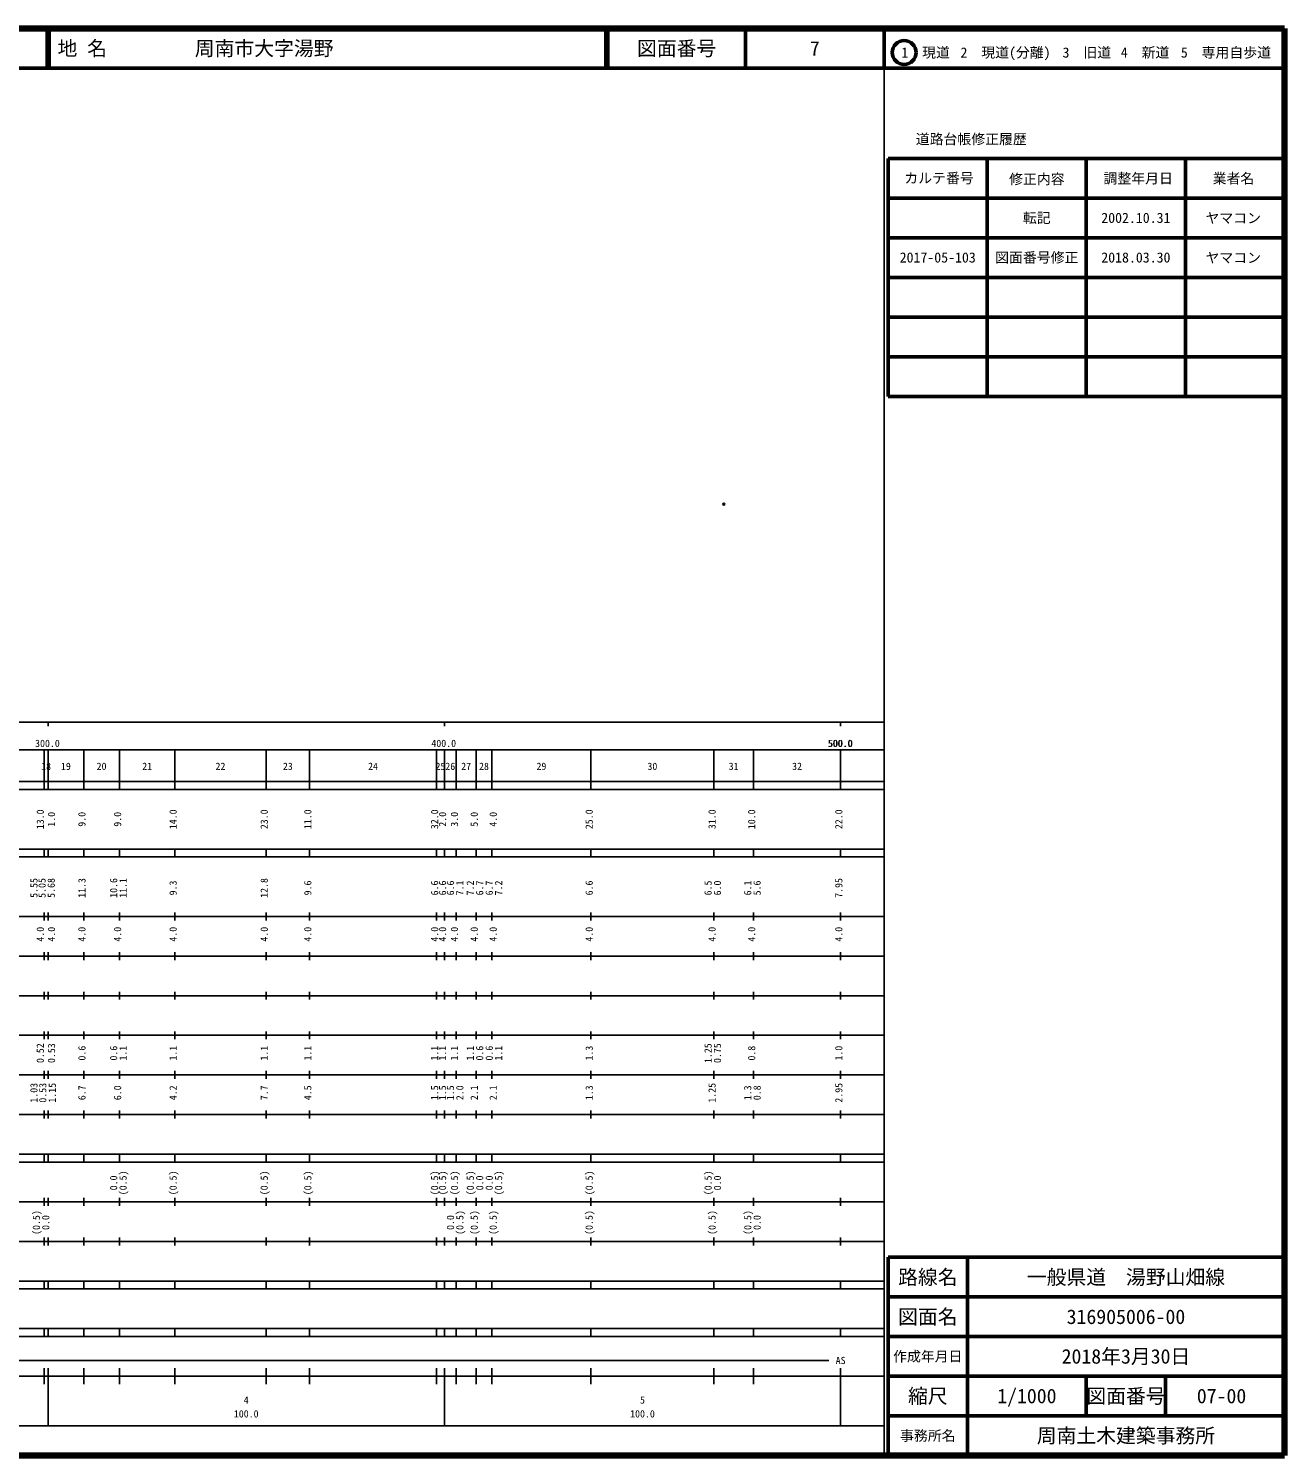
# Model space of a CAD drawing. Units: millimetres on the paper. Extents: x 40 to 680, y 20 to 380.
# Drawn here: x 363.1 to 680, y 20 to 380 of the extents above; entities that cross this region are included whole.
import ezdxf
from ezdxf.enums import TextEntityAlignment as Align

# ---------------------------------------------------------------- set-up
doc = ezdxf.new("R2010")
doc.units = ezdxf.units.MM
doc.header["$PDMODE"] = 32
doc.header["$PDSIZE"] = 0.5
doc.layers.add('M-OTRS', color=6, linetype='Continuous')
doc.layers.add('M-TTL-TXT', color=7, linetype='Continuous')
for name, color, linetype, lineweight in [('M-TTL', 2, 'Continuous', 140), ('M-TTL-BAND', 7, 'Continuous', 25), ('M-TTL-FRAM', 2, 'Continuous', 50), ('M-TTL-LINE', 7, 'Continuous', 50)]:
    doc.layers.add(name, color=color, linetype=linetype, lineweight=lineweight)
doc.styles.add('ＭＳ ゴシック', font='')
doc.styles.get('ＭＳ ゴシック').set_extended_font_data('MS Gothic')

msp = doc.modelspace()

# ---------------------------------------------------------------- linework, layer by layer
at = {"layer": 'M-OTRS'}
msp.add_point((538.495, 259.998), dxfattribs=at)
at = {"layer": 'M-TTL'}
for p, q in [((680, 380), (40, 380)), ((680, 20), (680, 380)), ((40, 20), (680, 20))]:
    msp.add_line(p, q, dxfattribs=at)
at = {"layer": 'M-TTL-BAND'}
for p, q in [((579, 20), (579, 370)), ((40, 205), (579, 205)), ((368, 205), (368, 204)), ((468, 205), (468, 204)), ((568, 205), (568, 204)), ((68, 198), (579, 198)), ((367, 188), (367, 198)), ((368, 188), (368, 198)), ((377, 188), (377, 198)), ((386, 188), (386, 198)), ((400, 188), (400, 198)), ((423, 188), (423, 198)), ((434, 188), (434, 198)), ((466, 188), (466, 198)), ((468, 188), (468, 198)), ((471, 188), (471, 198)), ((476, 188), (476, 198)), ((480, 188), (480, 198)), ((505, 188), (505, 198)), ((536, 188), (536, 198)), ((546, 188), (546, 198)), ((568, 188), (568, 198)), ((40, 190), (579, 190)), ((40, 188), (579, 188)), ((40, 173), (579, 173)), ((367, 171), (367, 173)), ((368, 171), (368, 173)), ((377, 171), (377, 173)), ((386, 171), (386, 173)), ((400, 171), (400, 173)), ((423, 171), (423, 173)), ((434, 171), (434, 173)), ((466, 171), (466, 173)), ((468, 171), (468, 173)), ((471, 171), (471, 173)), ((476, 171), (476, 173)), ((480, 171), (480, 173)), ((505, 171), (505, 173)), ((536, 171), (536, 173)), ((546, 171), (546, 173)), ((568, 171), (568, 173)), ((40, 171), (579, 171)), ((40, 156), (579, 156)), ((367, 155), (367, 157)), ((368, 155), (368, 157)), ((377, 155), (377, 157)), ((386, 155), (386, 157)), ((400, 155), (400, 157)), ((423, 155), (423, 157)), ((434, 155), (434, 157)), ((466, 155), (466, 157)), ((468, 155), (468, 157)), ((471, 155), (471, 157)), ((476, 155), (476, 157)), ((480, 155), (480, 157)), ((505, 155), (505, 157)), ((536, 155), (536, 157)), ((546, 155), (546, 157)), ((568, 155), (568, 157)), ((46, 146), (579, 146)), ((367, 145), (367, 147)), ((368, 145), (368, 147)), ((377, 145), (377, 147)), ((386, 145), (386, 147)), ((400, 145), (400, 147)), ((423, 145), (423, 147)), ((434, 145), (434, 147)), ((466, 145), (466, 147)), ((468, 145), (468, 147)), ((471, 145), (471, 147)), ((476, 145), (476, 147)), ((480, 145), (480, 147)), ((505, 145), (505, 147)), ((536, 145), (536, 147)), ((546, 145), (546, 147)), ((568, 145), (568, 147)), ((367, 135), (367, 137)), ((368, 135), (368, 137)), ((377, 135), (377, 137)), ((386, 135), (386, 137)), ((400, 135), (400, 137)), ((423, 135), (423, 137)), ((434, 135), (434, 137)), ((466, 135), (466, 137)), ((468, 135), (468, 137)), ((471, 135), (471, 137)), ((476, 135), (476, 137)), ((480, 135), (480, 137)), ((505, 135), (505, 137)), ((536, 135), (536, 137)), ((546, 135), (546, 137)), ((568, 135), (568, 137)), ((52, 136), (579, 136)), ((46, 126), (579, 126)), ((367, 125), (367, 127)), ((368, 125), (368, 127)), ((377, 125), (377, 127)), ((386, 125), (386, 127)), ((400, 125), (400, 127)), ((423, 125), (423, 127)), ((434, 125), (434, 127)), ((466, 125), (466, 127)), ((468, 125), (468, 127)), ((471, 125), (471, 127)), ((476, 125), (476, 127)), ((480, 125), (480, 127)), ((505, 125), (505, 127)), ((536, 125), (536, 127)), ((546, 125), (546, 127)), ((568, 125), (568, 127)), ((52, 116), (579, 116)), ((367, 115), (367, 117)), ((368, 115), (368, 117)), ((377, 115), (377, 117)), ((386, 115), (386, 117)), ((400, 115), (400, 117)), ((423, 115), (423, 117)), ((434, 115), (434, 117)), ((466, 115), (466, 117)), ((468, 115), (468, 117)), ((471, 115), (471, 117)), ((476, 115), (476, 117)), ((480, 115), (480, 117)), ((505, 115), (505, 117)), ((536, 115), (536, 117)), ((546, 115), (546, 117)), ((568, 115), (568, 117)), ((46, 106), (579, 106)), ((367, 105), (367, 107)), ((368, 105), (368, 107)), ((377, 105), (377, 107)), ((386, 105), (386, 107)), ((400, 105), (400, 107)), ((423, 105), (423, 107)), ((434, 105), (434, 107)), ((466, 105), (466, 107)), ((468, 105), (468, 107)), ((471, 105), (471, 107)), ((476, 105), (476, 107)), ((480, 105), (480, 107)), ((505, 105), (505, 107)), ((536, 105), (536, 107)), ((546, 105), (546, 107)), ((568, 105), (568, 107)), ((40, 96), (579, 96)), ((40, 94), (579, 94)), ((367, 94), (367, 96)), ((368, 94), (368, 96)), ((377, 94), (377, 96)), ((386, 94), (386, 96)), ((400, 94), (400, 96)), ((423, 94), (423, 96)), ((434, 94), (434, 96)), ((466, 94), (466, 96)), ((468, 94), (468, 96)), ((471, 94), (471, 96)), ((476, 94), (476, 96)), ((480, 94), (480, 96)), ((505, 94), (505, 96)), ((536, 94), (536, 96)), ((546, 94), (546, 96)), ((568, 94), (568, 96)), ((49, 84), (579, 84)), ((367, 83), (367, 85)), ((368, 83), (368, 85)), ((377, 83), (377, 85)), ((386, 83), (386, 85)), ((400, 83), (400, 85)), ((423, 83), (423, 85)), ((434, 83), (434, 85)), ((466, 83), (466, 85)), ((468, 83), (468, 85)), ((471, 83), (471, 85)), ((476, 83), (476, 85)), ((480, 83), (480, 85)), ((505, 83), (505, 85)), ((536, 83), (536, 85)), ((546, 83), (546, 85)), ((568, 83), (568, 85)), ((40, 74), (579, 74)), ((367, 73), (367, 75)), ((368, 73), (368, 75)), ((377, 73), (377, 75)), ((386, 73), (386, 75)), ((400, 73), (400, 75)), ((423, 73), (423, 75)), ((434, 73), (434, 75)), ((466, 73), (466, 75)), ((468, 73), (468, 75)), ((471, 73), (471, 75)), ((476, 73), (476, 75)), ((480, 73), (480, 75)), ((505, 73), (505, 75)), ((536, 73), (536, 75)), ((546, 73), (546, 75)), ((568, 73), (568, 75)), ((40, 64), (579, 64)), ((40, 62), (579, 62)), ((367, 62), (367, 64)), ((368, 62), (368, 64)), ((377, 62), (377, 64)), ((386, 62), (386, 64)), ((400, 62), (400, 64)), ((423, 62), (423, 64)), ((434, 62), (434, 64)), ((466, 62), (466, 64)), ((468, 62), (468, 64)), ((471, 62), (471, 64)), ((476, 62), (476, 64)), ((480, 62), (480, 64)), ((505, 62), (505, 64)), ((536, 62), (536, 64)), ((546, 62), (546, 64)), ((568, 62), (568, 64)), ((40, 52), (579, 52)), ((367, 50), (367, 52)), ((368, 50), (368, 52)), ((377, 50), (377, 52)), ((386, 50), (386, 52)), ((400, 50), (400, 52)), ((423, 50), (423, 52)), ((434, 50), (434, 52)), ((466, 50), (466, 52)), ((468, 50), (468, 52)), ((471, 50), (471, 52)), ((476, 50), (476, 52)), ((480, 50), (480, 52)), ((505, 50), (505, 52)), ((536, 50), (536, 52)), ((546, 50), (546, 52)), ((568, 50), (568, 52)), ((40, 50), (579, 50)), ((71, 44), (565, 44)), ((40, 40), (579, 40)), ((367, 38), (367, 42)), ((368, 27.5), (368, 42)), ((377, 38), (377, 42)), ((386, 38), (386, 42)), ((400, 38), (400, 42)), ((423, 38), (423, 42)), ((434, 38), (434, 42)), ((466, 38), (466, 42)), ((468, 27.5), (468, 42)), ((471, 38), (471, 42)), ((476, 38), (476, 42)), ((480, 38), (480, 42)), ((505, 38), (505, 42)), ((536, 38), (536, 42)), ((546, 38), (546, 42)), ((568, 27.5), (568, 42)), ((68, 27.5), (579, 27.5))]:
    msp.add_line(p, q, dxfattribs=at)
at = {"layer": 'M-TTL-FRAM'}
for p, q in [((580, 347.197), (580, 287.197)), ((580, 347.197), (680, 347.197)), ((580, 287.197), (680, 287.197)), ((680, 70), (580, 70)), ((580, 70), (580, 20))]:
    msp.add_line(p, q, dxfattribs=at)
at = {"layer": 'M-TTL-LINE'}
for p, q in [((367.75, 380), (367.75, 370)), ((368.25, 380), (368.25, 370)), ((508.747, 380), (508.747, 370)), ((509.247, 380), (509.247, 370)), ((543.997, 380), (543.997, 370)), ((579, 380), (579, 370)), ((40, 370), (680, 370)), ((605, 347.197), (605, 287.197)), ((630, 347.197), (630, 287.197)), ((655, 347.197), (655, 287.197)), ((580, 337.197), (680, 337.197)), ((580, 327.197), (680, 327.197)), ((580, 317.197), (680, 317.197)), ((580, 307.197), (680, 307.197)), ((580, 297.197), (680, 297.197)), ((600, 70), (600, 20)), ((680, 60), (580, 60)), ((680, 50), (580, 50)), ((680, 40), (580, 40)), ((630, 40), (630, 30)), ((650, 40), (650, 30)), ((680, 30), (580, 30))]:
    msp.add_line(p, q, dxfattribs=at)
msp.add_circle((584.031, 373.958), 3, dxfattribs=at)

# ---------------------------------------------------------------- texts
at = {"layer": 'M-TTL-BAND', "style": 'ＭＳ ゴシック'}
for s, p in [('300.0', (367.844, 198.195)), ('400.0', (467.844, 198.195)), ('500.0', (567.844, 198.195)), ('500.0', (568, 198.195)), ('18', (367.5, 192.405)), ('19', (372.5, 192.405)), ('20', (381.5, 192.405)), ('21', (393, 192.405)), ('22', (411.5, 192.405)), ('23', (428.5, 192.405)), ('24', (450, 192.405)), ('25', (467, 192.405)), ('26', (469.5, 192.405)), ('27', (473.5, 192.405)), ('28', (478, 192.405)), ('29', (492.5, 192.405)), ('30', (520.5, 192.405)), ('31', (541, 192.405)), ('32', (557, 192.405)), ('AS', (568, 42.5)), ('4', (418, 32.523)), ('5', (518, 32.523)), ('100.0', (418, 29.033)), ('100.0', (518, 29.033))]:
    msp.add_text(s, height=1.833, dxfattribs=at).set_placement(p, align=Align.BOTTOM_CENTER)
for s, p in [('13.0', (367.494, 180.5)), ('1.0', (370.319, 180.5)), ('9.0', (378, 180.5)), ('9.0', (387, 180.5)), ('14.0', (401, 180.5)), ('23.0', (424, 180.5)), ('11.0', (435, 180.5)), ('32.0', (467, 180.5)), ('2.0', (469, 180.5)), ('3.0', (472, 180.5)), ('5.0', (477, 180.5)), ('4.0', (481.778, 180.5)), ('25.0', (506, 180.5)), ('31.0', (537, 180.5)), ('10.0', (547, 180.5)), ('22.0', (569, 180.5)), ('5.55', (365.887, 163.174)), ('5.05', (367.931, 163.174)), ('5.68', (370.244, 163.174)), ('11.3', (378, 163.174)), ('10.6', (386, 163.174)), ('11.1', (388.37, 163.174)), ('9.3', (401, 163.174)), ('12.8', (424, 163.174)), ('9.6', (435, 163.174)), ('6.6', (467, 163.174)), ('6.6', (469, 163.174)), ('6.6', (471, 163.174)), ('7.1', (473.37, 163.174)), ('7.2', (476, 163.174)), ('6.7', (478.37, 163.174)), ('6.7', (480.778, 163.174)), ('7.2', (483.148, 163.174)), ('6.6', (506, 163.174)), ('6.5', (536, 163.174)), ('6.0', (538.37, 163.174)), ('6.1', (546, 163.174)), ('5.6', (548.37, 163.174)), ('7.95', (569, 163.174)), ('4.0', (367.494, 151.5)), ('4.0', (370.319, 151.5)), ('4.0', (378, 151.5)), ('4.0', (387, 151.5)), ('4.0', (401, 151.5)), ('4.0', (424, 151.5)), ('4.0', (435, 151.5)), ('4.0', (467, 151.5)), ('4.0', (469, 151.5)), ('4.0', (472, 151.5)), ('4.0', (477, 151.5)), ('4.0', (481.778, 151.5)), ('4.0', (506, 151.5)), ('4.0', (537, 151.5)), ('4.0', (547, 151.5)), ('4.0', (569, 151.5)), ('0.52', (367.494, 121.5)), ('0.53', (370.319, 121.5)), ('0.6', (378, 121.5)), ('0.6', (386, 121.5)), ('1.1', (388.37, 121.5)), ('1.1', (401, 121.5)), ('1.1', (424, 121.5)), ('1.1', (435, 121.5)), ('1.1', (467, 121.5)), ('1.1', (469, 121.5)), ('1.1', (472, 121.5)), ('1.1', (476, 121.5)), ('0.6', (478.37, 121.5)), ('0.6', (480.778, 121.5)), ('1.1', (483.148, 121.5)), ('1.3', (506, 121.5)), ('1.25', (536, 121.5)), ('0.75', (538.37, 121.5)), ('0.8', (547, 121.5)), ('1.0', (569, 121.5)), ('1.03', (365.887, 111.5)), ('0.53', (368.114, 111.5)), ('1.15', (370.519, 111.5)), ('6.7', (378, 111.5)), ('6.0', (387, 111.5)), ('4.2', (401, 111.5)), ('7.7', (424, 111.5)), ('4.5', (435, 111.5)), ('1.5', (467, 111.5)), ('1.5', (469, 111.5)), ('1.5', (471, 111.5)), ('2.0', (473.37, 111.5)), ('2.1', (477, 111.5)), ('2.1', (481.778, 111.5)), ('1.3', (506, 111.5)), ('1.25', (537, 111.5)), ('1.3', (546, 111.5)), ('0.8', (548.37, 111.5)), ('2.95', (569, 111.5)), ('0.0', (386, 88.764)), ('(0.5)', (388.37, 88.764)), ('(0.5)', (401, 88.764)), ('(0.5)', (424, 88.764)), ('(0.5)', (435, 88.764)), ('(0.5)', (467, 88.764)), ('(0.5)', (469, 88.764)), ('(0.5)', (472, 88.764)), ('(0.5)', (476, 88.764)), ('0.0', (478.37, 88.764)), ('0.0', (480.778, 88.764)), ('(0.5)', (483.148, 88.764)), ('(0.5)', (506, 88.764)), ('(0.5)', (536, 88.764)), ('0.0', (538.37, 88.764)), ('(0.5)', (366.494, 78.764)), ('0.0', (368.864, 78.764)), ('0.0', (471, 78.764)), ('(0.5)', (473.37, 78.764)), ('(0.5)', (477, 78.764)), ('(0.5)', (481.778, 78.764)), ('(0.5)', (506, 78.764)), ('(0.5)', (537, 78.764)), ('(0.5)', (546, 78.764)), ('0.0', (548.37, 78.764))]:
    msp.add_text(s, height=1.833, rotation=90, dxfattribs=at).set_placement(p, align=Align.BOTTOM_CENTER)
at = {"layer": 'M-TTL-TXT', "style": 'ＭＳ ゴシック'}
for s, p in [('地 名', (370.38, 375)), ('周南市大字湯野', (405.024, 375))]:
    msp.add_text(s, height=3.666, dxfattribs=at).set_placement(p, align=Align.MIDDLE_LEFT)
for s, height, p in [('図面番号', 3.666, (526.622, 375)), ('7', 3.666, (561.497, 375)), ('1\u3000現道', 2.566, (589.448, 373.958)), ('2\u3000現道(分離)', 2.566, (609.619, 373.958)), ('3\u3000旧道', 2.566, (630.121, 373.958)), ('4\u3000新道', 2.566, (644.824, 373.958)), ('5\u3000専用自歩道', 2.566, (665.228, 373.958)), ('道路台帳修正履歴', 2.566, (600.968, 352.113)), ('カルテ番号', 2.566, (592.839, 342.277)), ('修正内容', 2.566, (617.509, 342.023)), ('調整年月日', 2.566, (643.089, 342.197)), ('業者名', 2.566, (667.134, 342.197)), ('転記', 2.566, (617.5, 332.245)), ('2002.10.31', 2.566, (642.5, 332.245)), ('ヤマコン', 2.566, (667.077, 332.189)), ('2017-05-103', 2.566, (592.5, 322.245)), ('図面番号修正', 2.566, (617.5, 322.245)), ('2018.03.30', 2.566, (642.5, 322.245)), ('ヤマコン', 2.566, (667.077, 322.189)), ('路線名', 3.666, (590, 65)), ('路線名', 3.666, (590, 65)), ('一般県道\u3000湯野山畑線', 3.666, (640, 65)), ('図面名', 3.666, (590, 55)), ('図面名', 3.666, (590, 55)), ('316905006-00', 3.666, (640, 55)), ('2018年3月30日', 3.666, (640, 45)), ('作成年月日', 2.566, (590, 45)), ('作成年月日', 2.566, (590, 45)), ('縮尺', 3.666, (590, 35)), ('縮尺', 3.666, (590, 35)), ('1/1000', 3.666, (615, 35)), ('図面番号', 3.666, (640, 35)), ('図面番号', 3.666, (640, 35)), ('07-00', 3.666, (664.125, 35)), ('事務所名', 2.566, (590, 25)), ('事務所名', 2.566, (590, 25)), ('周南土木建築事務所', 3.666, (640, 25))]:
    msp.add_text(s, height=height, dxfattribs=at).set_placement(p, align=Align.MIDDLE_CENTER)

doc.saveas('drawing.dxf')
